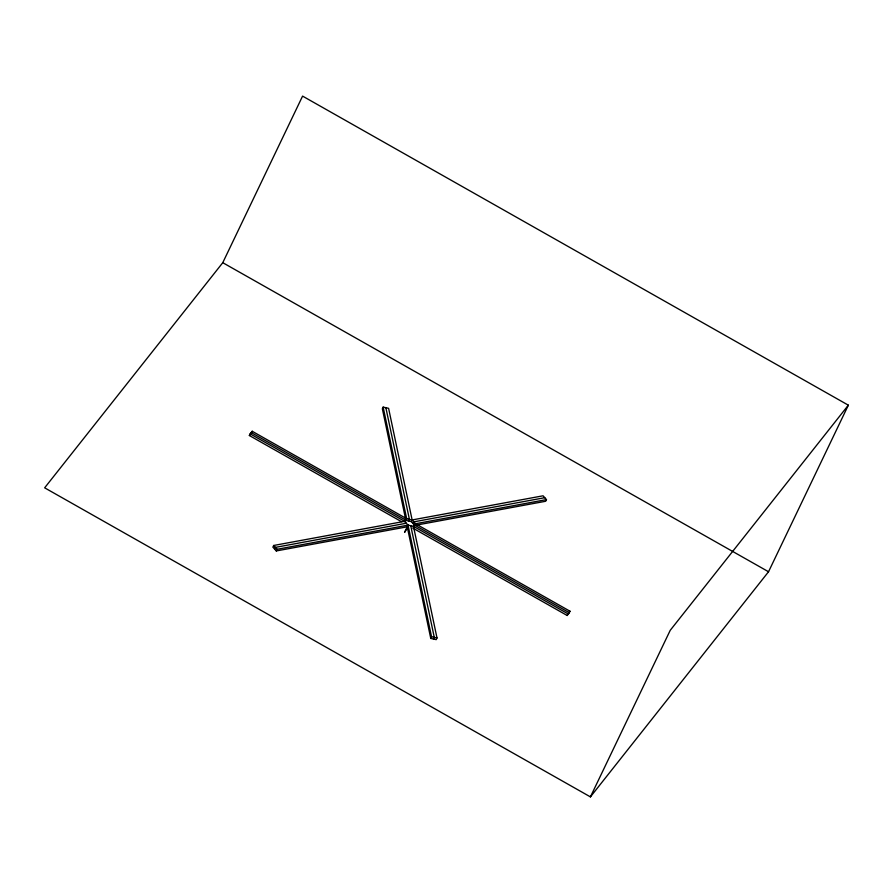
<?xml version="1.0" encoding="UTF-8"?>
<svg xmlns="http://www.w3.org/2000/svg" width="893" height="893" viewBox="0 0 893 893"><rect width="100%" height="100%" fill="white"/><g stroke="black" fill="none" stroke-linecap="round" stroke-linejoin="round"><path stroke-width="1.34" d="M222.77 262.687L302.582 96.109L848.35 405.176L768.538 571.754L590.418 796.891L44.65 487.824L222.77 262.687L768.538 571.754M401.415 521.635L249.359 435.516L250.152 433.853L252.206 431.263L406.683 518.744L412.131 519.949L543.078 495.794L546.471 499.6L545.679 501.263L416.093 525.162M251.402 432.926L252.206 431.263M412.678 528.009L567.155 615.478L569.198 612.888L570.002 611.225L415.524 523.745L412.131 519.949L388.6 408.324L383.153 407.108L406.683 518.744L404.629 521.333L273.682 545.478L272.878 547.152L276.283 550.948L407.23 526.792L430.761 638.428L436.208 639.634L437.001 637.97L413.47 526.334L415.524 523.745L546.471 499.6M274.586 549.05L275.379 547.387L406.326 523.231M276.283 550.948L277.076 549.284L408.023 525.129L413.47 526.334L567.948 613.815L570.002 611.225M383.153 407.108L382.36 408.771L405.601 519.045M251.179 432.558L405.656 520.039L404.853 521.702L406.683 518.744M408.603 521.01L409.407 519.346L385.876 407.71M250.152 433.853L404.629 521.333L408.023 525.129L404.574 532.351L407.688 527.54M568.182 614.183L568.975 612.52L414.497 525.039L413.705 526.714L414.732 525.419L411.327 521.612L412.131 519.949M413.024 523.51L413.827 521.847L544.775 497.691M414.732 525.419L415.524 523.745M430.761 638.428L431.553 636.765L408.023 525.129M433.485 639.031L434.277 637.368L410.747 525.731M567.155 615.478L567.948 613.815M590.418 796.891L670.23 630.313L848.35 405.176M249.359 435.516L250.386 434.221M405.88 520.407L411.327 521.612M431.553 636.765L437.001 637.97M273.682 545.478L277.076 549.284"/></g></svg>
